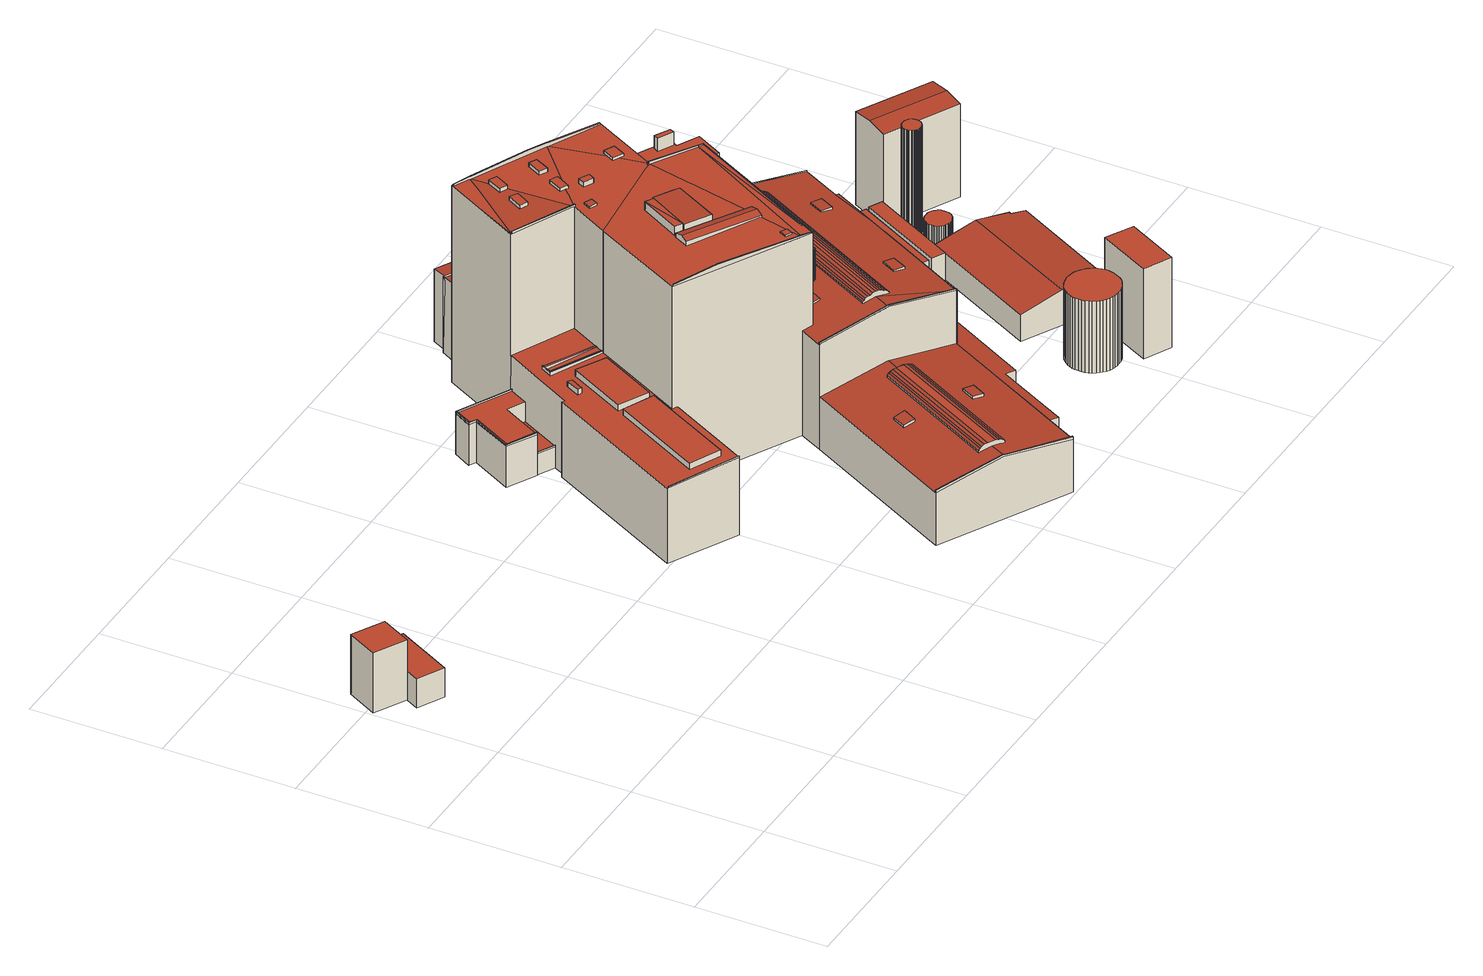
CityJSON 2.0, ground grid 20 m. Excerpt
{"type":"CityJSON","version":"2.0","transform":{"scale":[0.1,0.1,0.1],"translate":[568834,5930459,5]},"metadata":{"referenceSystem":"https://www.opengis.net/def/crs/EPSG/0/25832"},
"CityObjects":{
"building1":{"type":"Building","attributes":{"Grundfläche 2D":"28.857369","Grundhöhe NN":"5.660"},"geometry":[{"type":"Solid","lod":"3","boundaries":[[[[0,1,2,3]],[[4,5,3,2]],[[5,6,0,3]],[[6,7,1,0]],[[7,4,2,1]],[[7,6,5,4]]]],"semantics":{"surfaces":[{"type":"RoofSurface"},{"type":"WallSurface"},{"type":"GroundSurface"}],"values":[[0,1,1,1,1,2]]}}]},
"building2":{"type":"Building","attributes":{"Grundfläche 2D":"44.578830","Grundhöhe NN":"5.715"},"geometry":[{"type":"Solid","lod":"3","boundaries":[[[[8,9,10,11]],[[11,10,12,13]],[[8,11,13,14]],[[9,8,14,15]],[[10,9,15,12]],[[15,14,13,12]]]],"semantics":{"surfaces":[{"type":"RoofSurface"},{"type":"WallSurface"},{"type":"GroundSurface"}],"values":[[0,1,1,1,1,2]]}}]},
"building3":{"type":"Building","attributes":{"Grundfläche 2D":"1491.096801","Grundhöhe NN":"5.461"},"children":["building3-1","building3-2","building3-3","building3-4","building3-5","building3-6","building3-7","building3-8","building3-9","building3-10","building3-11","building3-12","building3-13","building3-14","building3-15","building3-16","building3-17","building3-18","building3-19"],"geometry":[{"type":"Solid","lod":"3","boundaries":[[[[16,17,18,19]],[[20,21,22,23]],[[24,25,26,27]],[[26,28,29,27]],[[30,31,32]],[[30,32,33]],[[34,35,36,33,32,37,38,39]],[[40,41,42,43,44,45,46,47,48,49,50]],[[51,52,53,54,55,56,57,58,59,60,61,62,63,64,65,66,67,68,69,70,71],[72,73,74,75],[76,77,78,79]],[[80,81,82,83,84,85,86,87,88,89,90,91,92,93,94],[95,96,97,98,99,100,101,102,103,104,81]],[[81,104,95]],[[82,105,106,92,91,90,107,108,109,84,83]],[[110,111,108,109,108,107,90,112,113,114,111]],[[108,111,110,111,114,115,109]],[[116,117,118,119,84,120,121]],[[119,118,117,116,122,123,124,125,126,127,128,86,85,84]],[[129,130,126,125,124,123,122,116,131,132,133]],[[134,131,135,136,137,138,139]],[[126,130,129,133,132,131,134,139,138,137,140]],[[141,142,143,144,145,146]],[[147,148,149,150]],[[151,152,153,154]],[[19,18,78,77]],[[77,76,16,19]],[[17,16,76,79]],[[18,17,79,78]],[[23,22,74,73]],[[73,72,20,23]],[[21,20,72,75]],[[21,75,74,22]],[[94,93,92,106,25,24]],[[25,106,105,28,26]],[[28,105,82,81,80,29]],[[29,80,94,24,27]],[[97,96,32,31]],[[96,95,37,32]],[[103,39,38,37,95,104]],[[103,102,34,39]],[[100,36,35,34,102,101]],[[100,99,33,36]],[[99,98,30,33]],[[98,97,31,30]],[[41,40,155,156]],[[42,41,156,157]],[[43,42,157,158]],[[44,43,158,159]],[[45,44,159,160]],[[144,48,47,46,45,160,161,146,145]],[[48,144,143,49]],[[49,143,142,141,162,163,61,60,59,58,57,164,155,40,50]],[[62,61,163,165]],[[63,62,165,166]],[[167,65,64,63,166,168]],[[169,67,66,65,167,170]],[[148,171,172,153,149]],[[173,150,149,153,152,174]],[[147,150,173,175]],[[154,153,172,176]],[[151,154,176,177]],[[152,151,177,174]],[[169,178,179,113,112,90,89,88,87,69,68,67]],[[114,113,179,180]],[[181,84,109,115,114,180,182]],[[120,84,181,183]],[[171,148,147,175,184,185,136,135,131,116,121,120,183,186]],[[136,185,164,57,137]],[[126,140,137,57,56,55]],[[71,70,86]],[[86,70,69,87]],[[53,52,51,187,71,86,128,127,126,55,54]],[[51,71,187]],[[141,146,161,162]],[[177,176,172,171,186,183,181,182,180,179,178,169,170,167,168,166,165,163,162,161,160,159,158,157,156,155,164,185,184,175,173,174]]]],"semantics":{"surfaces":[{"type":"RoofSurface"},{"type":"WallSurface"},{"type":"GroundSurface"}],"values":[[0,0,0,0,0,0,0,0,0,0,0,0,0,0,0,0,0,0,0,0,0,0,1,1,1,1,1,1,1,1,1,1,1,1,1,1,1,1,1,1,1,1,1,1,1,1,1,1,1,1,1,1,1,1,1,1,1,1,1,1,1,1,1,1,1,1,1,1,1,1,1,1,2]]}}]},
"building3-1":{"type":"BuildingInstallation","parents":["building3"],"geometry":[{"type":"MultiSurface","lod":"3","boundaries":[[[187,188,189,190]],[[191,189,188]],[[190,51,52,187]],[[52,192,193,191,188,187]]],"semantics":{"surfaces":[{"type":"RoofSurface"},{"type":"WallSurface"}],"values":[0,0,1,1]}}]},
"building3-2":{"type":"BuildingInstallation","parents":["building3"],"geometry":[{"type":"MultiSurface","lod":"3","boundaries":[[[194,195,196,197]],[[197,196,64,65]],[[194,197,65,66]],[[195,194,66,198]],[[196,195,198,64]]],"semantics":{"surfaces":[{"type":"RoofSurface"},{"type":"WallSurface"}],"values":[0,1,1,1,1]}}]},
"building3-3":{"type":"BuildingInstallation","parents":["building3"],"geometry":[{"type":"MultiSurface","lod":"3","boundaries":[[[199,200,201,202]],[[202,201,203,204]],[[199,202,204,205]],[[200,199,205,206]],[[201,200,206,203]]],"semantics":{"surfaces":[{"type":"RoofSurface"},{"type":"WallSurface"}],"values":[0,1,1,1,1]}}]},
"building3-4":{"type":"BuildingInstallation","parents":["building3"],"geometry":[{"type":"MultiSurface","lod":"3","boundaries":[[[207,208,209,191,210]],[[211,189,209]],[[189,191,209]],[[211,212,189]],[[213,214,209,208]],[[211,209,214,70]],[[212,211,70,190]],[[70,71,190]],[[71,51,190]],[[189,212,190]],[[191,193,215,216,217,207,210,191,189]],[[213,208,207,217,218]]],"semantics":{"surfaces":[{"type":"RoofSurface"},{"type":"WallSurface"}],"values":[0,0,0,0,1,1,1,1,1,1,1,1]}}]},
"building3-5":{"type":"BuildingInstallation","parents":["building3"],"geometry":[{"type":"MultiSurface","lod":"3","boundaries":[[[219,220,221,222]],[[222,221,223,224]],[[219,222,224,225]],[[220,219,225,226]],[[221,220,226,223]]],"semantics":{"surfaces":[{"type":"RoofSurface"},{"type":"WallSurface"}],"values":[0,1,1,1,1]}}]},
"building3-6":{"type":"BuildingInstallation","parents":["building3"],"geometry":[{"type":"MultiSurface","lod":"3","boundaries":[[[227,228,229,230,231]],[[228,232,123,233,229]],[[230,229,233,234]],[[234,235,231,230]],[[228,227,231,235,124,232]]],"semantics":{"surfaces":[{"type":"RoofSurface"},{"type":"WallSurface"}],"values":[0,1,1,1,1]}}]},
"building3-7":{"type":"BuildingInstallation","parents":["building3"],"geometry":[{"type":"MultiSurface","lod":"3","boundaries":[[[236,237,238,239]],[[239,238,240,241]],[[236,239,241,242]],[[237,236,242,243]],[[238,237,243,240]]],"semantics":{"surfaces":[{"type":"RoofSurface"},{"type":"WallSurface"}],"values":[0,1,1,1,1]}}]},
"building3-8":{"type":"BuildingInstallation","parents":["building3"],"geometry":[{"type":"MultiSurface","lod":"3","boundaries":[[[244,245,246,247]],[[247,246,248,249]],[[244,247,249,250]],[[245,244,250,251]],[[246,245,251,248]]],"semantics":{"surfaces":[{"type":"RoofSurface"},{"type":"WallSurface"}],"values":[0,1,1,1,1]}}]},
"building3-9":{"type":"BuildingInstallation","parents":["building3"],"geometry":[{"type":"MultiSurface","lod":"3","boundaries":[[[252,253,254,255]],[[252,255,256]],[[257,258,253]],[[258,254,253]],[[259,254,258]],[[140,126,260,257,253,252]],[[260,261,262,259,258,257]],[[262,125,130,139,256,255,254,259]],[[139,140,252,256]]],"semantics":{"surfaces":[{"type":"RoofSurface"},{"type":"WallSurface"}],"values":[0,0,0,0,0,1,1,1,1]}}]},
"building3-10":{"type":"BuildingInstallation","parents":["building3"],"geometry":[{"type":"MultiSurface","lod":"3","boundaries":[[[263,264,265,266]],[[267,268,266,265]],[[263,266,268,269]],[[269,270,264,263]],[[265,264,270,267]]],"semantics":{"surfaces":[{"type":"RoofSurface"},{"type":"WallSurface"}],"values":[0,1,1,1,1]}}]},
"building3-11":{"type":"BuildingInstallation","parents":["building3"],"geometry":[{"type":"MultiSurface","lod":"3","boundaries":[[[271,272,273,274,275,276,277,278]],[[276,279,280,281,282,283,277]],[[135,138,272,271]],[[274,273,272,138,134,284,132,122,117,285,281,280,279,276,275]],[[285,121,282,281]],[[277,283,282,121,116,131,135,271,278]]],"semantics":{"surfaces":[{"type":"RoofSurface"},{"type":"WallSurface"}],"values":[0,0,1,1,1,1]}}]},
"building3-12":{"type":"BuildingInstallation","parents":["building3"],"geometry":[{"type":"MultiSurface","lod":"3","boundaries":[[[286,287,288,289]],[[287,290,291,292,293,294,295,288]],[[290,287,286,115,109,84,296,291]],[[292,291,296,297]],[[297,85,293]],[[297,293,292]],[[108,288,295,294,293,85,298,83]],[[288,108,110,289]],[[110,115,286,289]]],"semantics":{"surfaces":[{"type":"RoofSurface"},{"type":"WallSurface"}],"values":[0,0,1,1,1,1,1,1,1]}}]},
"building3-13":{"type":"BuildingInstallation","parents":["building3"],"geometry":[{"type":"MultiSurface","lod":"3","boundaries":[[[299,300,301,302]],[[301,300,303,304,305,306]],[[303,307,308,304]],[[300,299,88,89,90,112,307,303]],[[112,111,308,307]],[[308,111,107,304]],[[107,91,309,302,301,306,305,304]],[[309,88,299,302]]],"semantics":{"surfaces":[{"type":"RoofSurface"},{"type":"WallSurface"}],"values":[0,0,0,1,1,1,1,1]}}]},
"building3-14":{"type":"BuildingInstallation","parents":["building3"],"geometry":[{"type":"MultiSurface","lod":"3","boundaries":[[[310,311,312,313]],[[313,312,314,315]],[[310,313,315,316]],[[311,310,316,317]],[[312,311,317,314]]],"semantics":{"surfaces":[{"type":"RoofSurface"},{"type":"WallSurface"}],"values":[0,1,1,1,1]}}]},
"building3-15":{"type":"BuildingInstallation","parents":["building3"],"geometry":[{"type":"MultiSurface","lod":"3","boundaries":[[[318,319,320,321]],[[322,319,318,323,119]],[[322,324,320,319]],[[324,325,321,320]],[[118,323,318,321,325]]],"semantics":{"surfaces":[{"type":"RoofSurface"},{"type":"WallSurface"}],"values":[0,1,1,1,1]}}]},
"building3-16":{"type":"BuildingInstallation","parents":["building3"],"geometry":[{"type":"MultiSurface","lod":"3","boundaries":[[[326,327,328,329,330,331]],[[332,329,328,327,333,129]],[[334,331,330,329,332,133]],[[326,331,334,335]],[[327,326,335,333]]],"semantics":{"surfaces":[{"type":"RoofSurface"},{"type":"WallSurface"}],"values":[0,1,1,1,1]}}]},
"building3-17":{"type":"BuildingInstallation","parents":["building3"],"geometry":[{"type":"MultiSurface","lod":"3","boundaries":[[[336,337,338,339]],[[336,339,141,142]],[[339,338,146,141]],[[337,336,142,145]],[[338,337,145,146]]],"semantics":{"surfaces":[{"type":"RoofSurface"},{"type":"WallSurface"}],"values":[0,1,1,1,1]}}]},
"building3-18":{"type":"BuildingInstallation","parents":["building3"],"geometry":[{"type":"MultiSurface","lod":"3","boundaries":[[[340,341,342,343,344,345,346,347,348,349,350,351,352]],[[47,353,346,345]],[[347,346,353,354]],[[348,347,354,355]],[[349,348,355,356]],[[350,349,356,50]],[[350,50,40,351]],[[40,41,352,351]],[[41,42,340,352]],[[42,43,341,340]],[[43,44,342,341]],[[44,45,343,342]],[[45,46,47,345,344,343]]],"semantics":{"surfaces":[{"type":"RoofSurface"},{"type":"WallSurface"}],"values":[0,1,1,1,1,1,1,1,1,1,1,1,1]}}]},
"building3-19":{"type":"BuildingInstallation","parents":["building3"],"geometry":[{"type":"MultiSurface","lod":"3","boundaries":[[[357,358,359,217,216,360,361]],[[361,360,216,215,53]],[[53,54,357,361]],[[362,218,217,359,358,357,54,363]]],"semantics":{"surfaces":[{"type":"RoofSurface"},{"type":"WallSurface"}],"values":[0,1,1,1]}}]},
"building4":{"type":"Building","attributes":{"Grundfläche 2D":"1686.637283","Grundhöhe NN":"5.486"},"children":["building4-1","building4-2","building4-3","building4-4","building4-5","building4-6","building4-7","building4-8","building4-9","building4-10","building4-11","building4-12","building4-13","building4-14"],"geometry":[{"type":"Solid","lod":"3","boundaries":[[[[364,365,366,367]],[[365,368,369,366]],[[368,370,371,369]],[[370,372,373,371]],[[373,372,374,375,376,377]],[[375,378,379,376]],[[378,380,381,379]],[[380,382,383,381]],[[382,384,385,383]],[[386,387,388,389]],[[387,390,391,388]],[[390,392,393,391]],[[392,394,395,393]],[[394,396,397,395]],[[396,398,399,397]],[[398,400,401,399]],[[400,402,403,401]],[[402,404,405,403]],[[404,406,407,405]],[[406,408,409,407]],[[408,410,411,409]],[[412,413,414,415,416,417,418,419,420,421,422,423,424,425]],[[426,427,422,421,428,429,430,431,432,433,414,413,412,434,435]],[[436,437,438,439,440,441]],[[442,436,441]],[[443,444,445]],[[446,447,448,449,450,451,452,453,454,455,437,436,456,457,445,444,458,459,460,461,462]],[[461,460,461,462]],[[463,464,465,466,467,468,469,470,471,472,473,439,438,437,474,475,476,477,478,479,462,461,460]],[[480,481,482,483,484,485,486,487,488,489,490,491]],[[492,493,494,495,496,497]],[[498,499,500,501,502,503,504,505]],[[506,507,508,509,510,511,512,513,514]],[[364,417,416,415,414,433,432,431,384,382,380,378,375,374,372,370,368,365]],[[385,384,431,430]],[[430,429,428,421,420,419,418,367,366,369,371,373,377,376,379,381,383,385]],[[367,418,417,364]],[[476,475,474,437,455,454,453,452,410,408,406,404,402,400,398,396,394,392,390,387,386]],[[452,451,450,449,411,410]],[[449,448,447,446,462,479,478,389,388,391,393,395,397,399,401,403,405,407,409,411]],[[478,477,476,386,389]],[[515,425,424,423,516,517]],[[434,412,425,515,518]],[[519,502,501,426,435,434,518,520]],[[503,502,519,521]],[[504,503,521,522]],[[505,504,522,523]],[[498,505,523,524]],[[499,498,524,525]],[[472,471,526,516,423,473]],[[426,441,440,439,473,423,422,427]],[[441,426,501,500,442]],[[527,486,485,484,443,445,457,456,436,442,500,499,525]],[[443,484,483,444]],[[459,458,444,483,482,481]],[[514,513,528,529,464,463,460,459,481,530,531,506]],[[532,466,465,464,529,533]],[[180,468,467,466,532,182]],[[469,468,180,179]],[[471,470,469,179,526]],[[507,506,531,534]],[[508,507,534,535]],[[509,508,535,536]],[[513,512,537,528]],[[487,486,527,538]],[[539,489,488,487,538,540]],[[490,489,539,541]],[[491,490,541,542]],[[480,491,542,543]],[[481,480,543,530]],[[511,493,492,544,537,512]],[[493,511,510,494]],[[545,495,494,510,509,536]],[[497,496,546,547]],[[496,495,545,546]],[[492,497,547,544]],[[544,547,546,545,536,535,534,531,530,543,542,541,539,540,538,527,525,524,523,522,521,519,520,518,515,517,516,526,179,180,182,532,533,529,528,537]]]],"semantics":{"surfaces":[{"type":"RoofSurface"},{"type":"WallSurface"},{"type":"GroundSurface"}],"values":[[0,0,0,0,0,0,0,0,0,0,0,0,0,0,0,0,0,0,0,0,0,0,0,0,0,0,0,0,0,0,0,0,0,1,1,1,1,1,1,1,1,1,1,1,1,1,1,1,1,1,1,1,1,1,1,1,1,1,1,1,1,1,1,1,1,1,1,1,1,1,1,1,1,1,1,1,2]]}}]},
"building4-1":{"type":"BuildingInstallation","parents":["building4"],"geometry":[{"type":"MultiSurface","lod":"3","boundaries":[[[548,549,550,551]],[[552,553,548,551,554,555]],[[551,550,425,412,434,555,554]],[[434,435,552,555]],[[435,413,556,548,553,552]],[[556,424,549,548]],[[550,549,424,425]]],"semantics":{"surfaces":[{"type":"RoofSurface"},{"type":"WallSurface"}],"values":[0,0,1,1,1,1,1]}}]},
"building4-2":{"type":"BuildingInstallation","parents":["building4"],"geometry":[{"type":"MultiSurface","lod":"3","boundaries":[[[557,558,559,560]],[[560,559,561,562]],[[557,560,562,563]],[[558,557,563,564]],[[559,558,564,561]]],"semantics":{"surfaces":[{"type":"RoofSurface"},{"type":"WallSurface"}],"values":[0,1,1,1,1]}}]},
"building4-3":{"type":"BuildingInstallation","parents":["building4"],"geometry":[{"type":"MultiSurface","lod":"3","boundaries":[[[565,566,567,568,569,570]],[[571,572,565,570,573,574]],[[472,473,568,567]],[[473,439,440,441,573,570,569,568]],[[441,442,574,573]],[[571,574,442,436]],[[565,572,571,436,575]],[[575,438,472,567,566,565]]],"semantics":{"surfaces":[{"type":"RoofSurface"},{"type":"WallSurface"}],"values":[0,0,1,1,1,1,1,1]}}]},
"building4-4":{"type":"BuildingInstallation","parents":["building4"],"geometry":[{"type":"MultiSurface","lod":"3","boundaries":[[[576,577,578,579,580]],[[581,578,577,582,583,584,585,586]],[[576,459,460,463,464,583,582,577]],[[584,583,464,465]],[[465,587,588,589,461,458,580,579,578,581,586,585,584]],[[458,459,576,580]]],"semantics":{"surfaces":[{"type":"RoofSurface"},{"type":"WallSurface"}],"values":[0,0,1,1,1,1]}}]},
"building4-5":{"type":"BuildingInstallation","parents":["building4"],"geometry":[{"type":"MultiSurface","lod":"3","boundaries":[[[590,591,592,593]],[[593,592,594,595]],[[590,593,595,596]],[[591,590,596,597]],[[592,591,597,594]]],"semantics":{"surfaces":[{"type":"RoofSurface"},{"type":"WallSurface"}],"values":[0,1,1,1,1]}}]},
"building4-6":{"type":"BuildingInstallation","parents":["building4"],"geometry":[{"type":"MultiSurface","lod":"3","boundaries":[[[598,599,600,601,602,603,604,605,606,607,608,609,610,611,612,613,614,615,616,617,618,619,620,621,622]],[[600,599,623,624]],[[601,600,624,625]],[[598,622,626,627]],[[599,598,627,623]],[[602,601,625,628]],[[603,602,628,629]],[[604,603,629,630]],[[605,604,630,631]],[[606,605,631,632]],[[607,606,632,633]],[[608,607,633,634]],[[609,608,634,635]],[[610,609,635,636]],[[611,610,636,637]],[[611,637,638]],[[612,611,638,639]],[[613,612,639,640]],[[614,613,640,641]],[[615,614,641,642]],[[616,615,642,643]],[[617,616,643,644]],[[618,617,644,645]],[[619,618,645,646]],[[620,619,646,647]],[[621,620,647,648]],[[621,648,649]],[[622,621,649,626]]],"semantics":{"surfaces":[{"type":"RoofSurface"},{"type":"WallSurface"}],"values":[0,1,1,1,1,1,1,1,1,1,1,1,1,1,1,1,1,1,1,1,1,1,1,1,1,1,1,1]}}]},
"building4-7":{"type":"BuildingInstallation","parents":["building4"],"geometry":[{"type":"MultiSurface","lod":"3","boundaries":[[[650,651,652,653]],[[651,650,654,655]],[[655,656,652,651]],[[656,657,653,652]],[[654,650,653,657,658]]],"semantics":{"surfaces":[{"type":"RoofSurface"},{"type":"WallSurface"}],"values":[0,1,1,1,1]}}]},
"building4-8":{"type":"BuildingInstallation","parents":["building4"],"geometry":[{"type":"MultiSurface","lod":"3","boundaries":[[[659,660,661,662]],[[663,664,662,661]],[[664,665,659,662]],[[660,659,665,666]],[[660,666,663,661]]],"semantics":{"surfaces":[{"type":"RoofSurface"},{"type":"WallSurface"}],"values":[0,1,1,1,1]}}]},
"building4-9":{"type":"BuildingInstallation","parents":["building4"],"geometry":[{"type":"MultiSurface","lod":"3","boundaries":[[[667,668,669,670]],[[670,669,671]],[[667,670,671,672]],[[672,668,667]]],"semantics":{"surfaces":[{"type":"RoofSurface"},{"type":"WallSurface"}],"values":[0,1,1,1]}}]},
"building4-10":{"type":"BuildingInstallation","parents":["building4"],"geometry":[{"type":"MultiSurface","lod":"3","boundaries":[[[673,674,675,676]],[[676,675,677,678]],[[673,676,678,679]],[[674,673,679,680]],[[675,674,680,677]]],"semantics":{"surfaces":[{"type":"RoofSurface"},{"type":"WallSurface"}],"values":[0,1,1,1,1]}}]},
"building4-11":{"type":"BuildingInstallation","parents":["building4"],"geometry":[{"type":"MultiSurface","lod":"3","boundaries":[[[681,682,683,684]],[[683,682,485,486]],[[684,683,486,487]],[[681,684,487,488]],[[682,681,488,485]]],"semantics":{"surfaces":[{"type":"RoofSurface"},{"type":"WallSurface"}],"values":[0,1,1,1,1]}}]},
"building4-12":{"type":"BuildingInstallation","parents":["building4"],"geometry":[{"type":"MultiSurface","lod":"3","boundaries":[[[685,686,687,688]],[[689,690,688,687]],[[685,688,690,691]],[[691,692,686,685]],[[687,686,692,689]]],"semantics":{"surfaces":[{"type":"RoofSurface"},{"type":"WallSurface"}],"values":[0,1,1,1,1]}}]},
"building4-13":{"type":"BuildingInstallation","parents":["building4"],"geometry":[{"type":"MultiSurface","lod":"3","boundaries":[[[693,694,695,696]],[[696,695,697,698]],[[698,699,693,696]],[[694,693,699,700]],[[700,697,695,694]]],"semantics":{"surfaces":[{"type":"RoofSurface"},{"type":"WallSurface"}],"values":[0,1,1,1,1]}}]},
"building4-14":{"type":"BuildingInstallation","parents":["building4"],"geometry":[{"type":"MultiSurface","lod":"3","boundaries":[[[701,702,703,704]],[[705,706,704,703]],[[701,704,706,707]],[[707,708,702,701]],[[703,702,708,705]]],"semantics":{"surfaces":[{"type":"RoofSurface"},{"type":"WallSurface"}],"values":[0,1,1,1,1]}}]},
"building5":{"type":"Building","attributes":{"Grundfläche 2D":"47.677286","Grundhöhe NN":"5.511"},"geometry":[{"type":"Solid","lod":"3","boundaries":[[[[709,710,711,712,713,714,715,716,717,718,719,720,721,722,723,724,725,726,727,728,729,730,731,732,733,734,735,736,737,738,739,740,741,742,743,744,745,746,747,748,749,750,751,752,753,754,755,756,757,758]],[[759,760,715,714]],[[760,761,716,715]],[[762,763,711,710]],[[763,764,712,711]],[[764,765,713,712]],[[765,759,714,713]],[[761,766,717,716]],[[766,767,718,717]],[[767,768,719,718]],[[768,769,720,719]],[[769,770,721,720]],[[770,771,722,721]],[[771,772,723,722]],[[772,773,724,723]],[[773,774,725,724]],[[774,775,726,725]],[[775,776,727,726]],[[776,777,728,727]],[[777,778,729,728]],[[778,779,730,729]],[[779,780,731,730]],[[780,781,732,731]],[[781,782,733,732]],[[782,783,734,733]],[[783,784,735,734]],[[784,785,736,735]],[[785,786,737,736]],[[786,787,738,737]],[[787,788,739,738]],[[788,789,740,739]],[[789,790,741,740]],[[790,791,742,741]],[[791,792,743,742]],[[792,793,744,743]],[[793,794,745,744]],[[794,795,746,745]],[[795,796,747,746]],[[796,797,748,747]],[[797,798,749,748]],[[798,799,750,749]],[[799,800,751,750]],[[800,801,752,751]],[[801,802,753,752]],[[802,803,754,753]],[[803,804,755,754]],[[804,805,756,755]],[[805,806,757,756]],[[806,807,758,757]],[[807,808,709,758]],[[808,762,710,709]],[[803,802,801,800,799,798,797,796,795,794,793,792,791,790,789,788,787,786,785,784,783,782,781,780,779,778,777,776,775,774,773,772,770,769,768,767,766,761,760,759,765,764,763,762,808,807,806,805,804]],[[772,771,770]]]],"semantics":{"surfaces":[{"type":"RoofSurface"},{"type":"WallSurface"},{"type":"GroundSurface"}],"values":[[0,1,1,1,1,1,1,1,1,1,1,1,1,1,1,1,1,1,1,1,1,1,1,1,1,1,1,1,1,1,1,1,1,1,1,1,1,1,1,1,1,1,1,1,1,1,1,1,1,1,1,2,2]]}}]},
"building6":{"type":"Building","attributes":{"Grundfläche 2D":"41.585510","Grundhöhe NN":"5.435"},"geometry":[{"type":"Solid","lod":"3","boundaries":[[[[809,810,811,812]],[[813,814,812,811]],[[814,815,809,812]],[[815,816,810,809]],[[816,813,811,810]],[[816,815,814,813]]]],"semantics":{"surfaces":[{"type":"RoofSurface"},{"type":"WallSurface"},{"type":"GroundSurface"}],"values":[[0,1,1,1,1,2]]}}]},
"building7":{"type":"Building","attributes":{"Grundfläche 2D":"33.156926","Grundhöhe NN":"5.473"},"geometry":[{"type":"Solid","lod":"3","boundaries":[[[[817,818,819,820]],[[821,822,820,819]],[[822,823,817,820]],[[823,824,818,817]],[[824,821,819,818]],[[824,823,822,821]]]],"semantics":{"surfaces":[{"type":"RoofSurface"},{"type":"WallSurface"},{"type":"GroundSurface"}],"values":[[0,1,1,1,1,2]]}}]},
"building8":{"type":"Building","attributes":{"Grundfläche 2D":"33.162380","Grundhöhe NN":"5.478"},"geometry":[{"type":"Solid","lod":"3","boundaries":[[[[825,826,827,828]],[[829,830,828,827]],[[830,831,825,828]],[[831,832,826,825]],[[832,829,827,826]],[[832,831,830,829]]]],"semantics":{"surfaces":[{"type":"RoofSurface"},{"type":"WallSurface"},{"type":"GroundSurface"}],"values":[[0,1,1,1,1,2]]}}]},
"building9":{"type":"Building","attributes":{"Grundfläche 2D":"289.236668","Grundhöhe NN":"5.465"},"geometry":[{"type":"Solid","lod":"3","boundaries":[[[[833,834,835,836,837,838]],[[839,834,833,840]],[[837,836,841,842]],[[838,837,842,843]],[[840,833,838,843,844]],[[839,840,844,845]],[[835,834,839,845,846]],[[836,835,846,841]],[[846,845,844,843,842,841]]]],"semantics":{"surfaces":[{"type":"RoofSurface"},{"type":"WallSurface"},{"type":"GroundSurface"}],"values":[[0,0,1,1,1,1,1,1,2]]}}]},
"building10":{"type":"Building","attributes":{"Grundfläche 2D":"28.161384","Grundhöhe NN":"5.465"},"geometry":[{"type":"Solid","lod":"3","boundaries":[[[[847,848,849,850]],[[851,852,850,849]],[[852,853,847,850]],[[853,854,848,847]],[[854,851,849,848]],[[854,853,852,851]]]],"semantics":{"surfaces":[{"type":"RoofSurface"},{"type":"WallSurface"},{"type":"GroundSurface"}],"values":[[0,1,1,1,1,2]]}}]},
"building11":{"type":"Building","attributes":{"Grundfläche 2D":"11.278493","Grundhöhe NN":"5.529"},"geometry":[{"type":"Solid","lod":"3","boundaries":[[[[855,856,857,858,859,860,861,862,863,864,865,866,867,868,869,870,871,872,873,874,875,876,877,878,879,880,881,882,883,884,885,886,887,888,889,890,891,892,893,894,895,896,897,898,899,900,901,902,903,904]],[[905,906,864,863]],[[906,907,865,864]],[[907,908,866,865]],[[908,909,867,866]],[[909,910,868,867]],[[910,911,869,868]],[[911,912,870,869]],[[912,913,871,870]],[[913,914,872,871]],[[914,915,873,872]],[[915,916,874,873]],[[916,917,875,874]],[[917,918,876,875]],[[918,919,877,876]],[[919,920,878,877]],[[920,921,879,878]],[[921,922,880,879]],[[922,923,881,880]],[[923,924,882,881]],[[924,925,883,882]],[[925,926,884,883]],[[926,927,885,884]],[[927,928,886,885]],[[928,929,887,886]],[[929,930,888,887]],[[930,931,889,888]],[[931,932,890,889]],[[932,933,891,890]],[[933,934,892,891]],[[934,935,893,892]],[[935,936,894,893]],[[936,937,895,894]],[[937,938,896,895]],[[938,939,897,896]],[[939,940,898,897]],[[940,941,899,898]],[[941,942,900,899]],[[942,943,901,900]],[[943,944,902,901]],[[944,945,903,902]],[[945,946,904,903]],[[946,947,855,904]],[[947,948,856,855]],[[948,949,857,856]],[[950,905,863,862]],[[949,951,858,857]],[[951,952,859,858]],[[952,953,860,859]],[[953,954,861,860]],[[954,950,862,861]],[[944,943,942,941,940,939,938,937,936,935,934,933,932,931,930,929,928,927,926,925,924,923,922,921,920,919,918,917,916,915,914,913,912,911,910,909,908,907,906,905,950,954,953,952,951,949,948,947,946,945]]]],"semantics":{"surfaces":[{"type":"RoofSurface"},{"type":"WallSurface"},{"type":"GroundSurface"}],"values":[[0,1,1,1,1,1,1,1,1,1,1,1,1,1,1,1,1,1,1,1,1,1,1,1,1,1,1,1,1,1,1,1,1,1,1,1,1,1,1,1,1,1,1,1,1,1,1,1,1,1,1,2]]}}]},
"building12":{"type":"Building","attributes":{"Grundfläche 2D":"5.964591","Grundhöhe NN":"5.531"},"geometry":[{"type":"Solid","lod":"3","boundaries":[[[[955,956,957,958,959,960,961,962,963,964,965,966,967,968,969,970,971,972,973,974,975,976,977,978,979,980,981,982,983,984,985,986,987,988,989,990,991,992,993,994,995,996,997,998,999,1000,1001,1002,1003,1004]],[[1005,1006,963,962]],[[1006,1007,964,963]],[[1007,1008,965,964]],[[1008,1009,966,965]],[[1010,1005,962,961]],[[1011,1012,960,959]],[[1012,1010,961,960]],[[1009,1013,967,966]],[[1013,1014,968,967]],[[1014,1015,969,968]],[[1015,1016,970,969]],[[1016,1017,971,970]],[[1017,1018,972,971]],[[1018,1019,973,972]],[[1019,1020,974,973]],[[1020,1021,975,974]],[[1021,1022,976,975]],[[1022,1023,977,976]],[[1023,1024,978,977]],[[1024,1025,979,978]],[[1025,1026,980,979]],[[1026,1027,981,980]],[[1027,1028,982,981]],[[1028,1029,983,982]],[[1029,1030,984,983]],[[1030,1031,985,984]],[[1031,1032,986,985]],[[1032,1033,987,986]],[[1033,1034,988,987]],[[1034,1035,989,988]],[[1035,1036,990,989]],[[1036,1037,991,990]],[[1037,1038,992,991]],[[1038,1039,993,992]],[[1039,1040,994,993]],[[1040,1041,995,994]],[[1041,1042,996,995]],[[1042,1043,997,996]],[[1043,1044,998,997]],[[1044,1045,999,998]],[[1045,1046,1000,999]],[[1046,1047,1001,1000]],[[1047,1048,1002,1001]],[[1048,1049,1003,1002]],[[1049,1050,1004,1003]],[[1050,1051,955,1004]],[[1051,1052,956,955]],[[1052,1053,957,956]],[[1053,1054,958,957]],[[1054,1011,959,958]],[[1048,1047,1046,1045,1044,1043,1042,1041,1040,1039,1038,1037,1036,1035,1034,1033,1032,1031,1030,1029,1028,1027,1026,1025,1024,1023,1022,1021,1020,1019,1018,1017,1016,1015,1014,1013,1009,1008,1007,1006,1005,1010,1012,1011,1054,1053,1052,1051,1050,1049]]]],"semantics":{"surfaces":[{"type":"RoofSurface"},{"type":"WallSurface"},{"type":"GroundSurface"}],"values":[[0,1,1,1,1,1,1,1,1,1,1,1,1,1,1,1,1,1,1,1,1,1,1,1,1,1,1,1,1,1,1,1,1,1,1,1,1,1,1,1,1,1,1,1,1,1,1,1,1,1,1,2]]}}]},
"building13":{"type":"Building","attributes":{"Grundfläche 2D":"80.291862","Grundhöhe NN":"5.559"},"geometry":[{"type":"Solid","lod":"3","boundaries":[[[[1055,1056,1057,1058]],[[1059,1055,1058,1060]],[[1060,1058,1057,1061,1062]],[[1059,1060,1062,1063]],[[1056,1055,1059,1063,1064]],[[1057,1056,1064,1061]],[[1062,1061,1064,1063]]]],"semantics":{"surfaces":[{"type":"RoofSurface"},{"type":"WallSurface"},{"type":"GroundSurface"}],"values":[[0,0,1,1,1,1,2]]}}]}
},
"vertices":[
[75,609,104],[27,635,104],[2,588,104],[50,562,104],[2,588,7],[50,562,7],[75,609,7],[27,635,7],
[125,608,54],[85,629,54],[39,542,54],[79,521,54],[39,542,7],[79,521,7],[125,608,7],[85,629,7],
[716,611,138],[672,635,138],[625,546,138],[670,523,138],[592,375,140],[664,513,140],[620,536,138],[548,398,138],[754,511,335],[862,454,329],[868,464,333],[759,521,338],[874,476,329],[765,533,335],[801,598,343],[768,536,343],[779,530,343],[813,591,343],[853,573,341],[842,579,342],[814,593,343],[778,527,343],[790,521,342],[818,506,341],[674,732,71],[593,774,71],[577,746,71],[588,740,71],[555,678,71],[599,654,71],[600,655,71],[600,656,71],[633,718,71],[660,704,71],[674,731,71],[734,626,131],[735,628,131],[741,639,131],[742,642,131],[766,686,131],[677,733,127],[675,734,127],[674,732,127],[674,731,127],[660,704,127],[616,621,126],[611,624,126],[496,405,126],[499,404,126],[600,351,131],[600,352,131],[667,479,131],[661,482,131],[659,483,131],[733,625,131],[734,625,131],[592,375,130],[548,398,128],[620,536,128],[664,513,130],[716,611,130],[670,523,130],[625,546,128],[672,635,128],[765,533,328],[789,520,328],[866,480,327],[900,642,329],[901,644,329],[898,643,329],[733,625,328],[659,483,328],[661,482,328],[724,448,328],[846,385,326],[846,386,326],[861,455,327],[772,501,328],[754,511,328],[778,527,328],[779,530,328],[768,536,328],[801,598,329],[813,591,329],[814,593,329],[842,579,329],[853,573,329],[818,506,328],[790,521,328],[874,476,327],[862,454,327],[847,386,326],[969,606,326],[969,608,326],[977,602,326],[860,379,326],[859,378,326],[861,377,326],[979,603,326],[978,603,326],[877,785,327],[877,782,327],[891,702,328],[894,685,329],[954,745,329],[952,746,329],[875,784,327],[804,720,328],[797,715,328],[767,687,328],[766,686,328],[735,628,328],[734,626,328],[766,787,325],[766,688,328],[766,843,323],[766,841,323],[766,814,324],[765,842,323],[741,856,323],[740,857,323],[675,734,323],[741,854,323],[677,734,323],[677,733,323],[626,641,39],[627,642,39],[660,704,39],[633,718,39],[600,656,39],[600,655,39],[766,843,132],[877,785,132],[906,841,128],[796,899,128],[814,922,122],[801,897,125],[906,841,125],[920,866,122],[674,732,5],[593,774,5],[577,746,5],[588,740,5],[555,678,5],[599,654,5],[600,655,5],[626,641,5],[616,621,5],[675,734,5],[611,624,5],[496,405,5],[600,351,5],[499,404,5],[667,479,5],[600,352,5],[877,785,5],[906,841,5],[796,899,5],[801,897,5],[766,843,5],[920,866,5],[814,922,5],[859,378,5],[861,377,5],[979,603,5],[901,644,5],[978,603,5],[954,745,5],[741,856,5],[740,857,5],[952,746,5],[735,628,133],
[728,632,133],[659,665,133],[734,626,133],[660,667,133],[728,632,131],[660,667,127],
[600,352,133],[499,405,128],[499,404,128],[600,351,133],[499,405,126],
[645,633,136],[634,612,136],[640,609,136],[651,629,136],[640,609,128],[651,629,128],[645,633,127],[634,612,127],
[667,681,133],[666,682,133],[657,665,133],[665,678,133],[733,625,134],[734,626,134],[666,682,127],[657,665,127],[665,678,127],[665,678,132],[667,681,132],[667,681,127],
[817,706,336],[812,696,336],[827,689,336],[832,698,336],[827,689,328],[832,698,328],[817,706,328],[812,696,328],
[797,715,333],[800,713,333],[812,735,333],[800,741,333],[789,719,333],[800,713,328],[812,735,328],[800,741,327],[789,719,328],
[743,772,331],[731,750,331],[743,744,331],[755,765,331],[743,744,325],[755,765,325],[743,772,325],[731,750,325],
[850,410,329],[840,415,329],[835,405,329],[845,400,329],[835,405,326],[845,400,326],[850,410,326],[840,415,327],
[677,733,327],[766,686,331],[767,687,331],[766,688,331],[677,734,327],[767,685,331],[768,686,331],[768,687,331],[767,685,328],[768,686,328],[768,687,328],
[823,784,333],[811,762,333],[823,756,333],[834,778,333],[823,756,327],[834,778,327],[823,784,326],[811,762,327],
[741,856,325],[741,854,325],[765,842,327],[765,841,327],[766,841,327],[849,797,333],[850,799,333],[766,843,327],[875,784,333],[877,782,333],[951,744,331],[952,746,331],[877,785,333],[765,841,323],[951,744,329],
[978,603,327],[969,608,328],[969,606,328],[977,602,327],[901,644,333],[898,645,333],[897,644,333],[898,643,333],[899,642,333],[900,642,333],[898,645,329],[897,644,329],[899,642,329],
[661,482,331],[724,448,336],[725,450,336],[662,483,331],[846,385,329],[847,386,329],[846,386,329],[726,450,336],[859,378,328],[860,379,328],[662,483,328],
[776,676,332],[770,665,332],[781,660,333],[786,670,333],[781,660,329],[786,670,329],[776,676,329],[770,665,329],
[884,690,333],[900,682,333],[910,701,333],[894,709,333],[900,682,329],[884,690,329],[910,701,329],[894,709,328],
[754,792,331],[765,786,331],[766,787,331],[777,808,331],[766,814,331],[765,814,331],[777,808,325],[765,786,325],[765,814,324],[754,792,324],
[627,642,41],[600,656,41],[600,655,41],[626,641,41],
[577,746,74],[588,740,74],[555,678,74],[599,654,74],[600,655,74],[600,656,74],[557,678,74],[590,740,74],[580,746,74],[594,773,74],[674,731,74],[674,732,74],[593,774,74],[557,678,71],[590,740,71],[580,746,71],[594,773,71],
[742,642,132],[699,664,132],[695,666,132],[703,658,132],[741,639,132],[695,666,129],[699,664,129],
[793,92,106],[795,91,109],[895,281,109],[893,282,106],[798,90,110],[898,280,110],[802,88,112],[901,278,112],[806,85,113],[906,275,113],[812,82,113],[817,79,113],[917,270,113],[912,272,113],[822,77,112],[922,267,112],[826,75,110],[926,265,110],[829,73,109],[929,263,109],[831,73,106],[930,263,106],[920,333,192],[922,332,194],[1053,582,194],[1051,583,192],[924,331,196],[1055,581,196],[927,329,198],[1058,579,198],[930,327,199],[1062,577,199],[934,325,201],[1066,575,201],[939,323,201],[1070,573,201],[942,321,201],[1074,571,201],[947,319,199],[1078,569,199],[950,317,198],[1082,567,198],[954,315,196],[1085,565,196],[956,314,194],[1087,564,194],[958,313,192],[1089,563,192],[798,56,106],[799,57,106],[812,82,106],[806,85,105],[798,90,104],[793,92,103],[893,282,103],[898,280,104],[901,278,104],[912,272,106],[925,297,106],[827,349,90],[701,109,90],[700,107,90],[1023,246,90],[926,296,106],[922,267,104],[929,263,103],[930,263,103],[831,73,103],[829,73,103],[826,75,104],[896,4,90],[897,6,90],[1024,247,175],[939,323,193],[926,298,193],[925,297,193],[926,296,193],[1023,246,176],[1023,245,175],[1152,490,175],[1147,492,176],[1119,427,175],[1074,571,192],[1085,565,190],[1087,564,190],[1089,563,190],[1086,557,190],[1079,545,190],[958,313,190],[956,314,190],[954,315,190],[950,317,191],[1102,395,175],[1102,396,175],[1178,552,176],[1178,553,176],[1085,602,193],[1085,601,193],[1070,573,193],[1053,619,187],[992,651,176],[992,650,176],[969,608,176],[978,603,178],[979,603,178],[861,377,178],[859,378,178],[846,385,175],[827,350,175],[827,349,175],[924,331,190],[922,332,190],[920,333,190],[1050,580,190],[1051,583,190],[1055,581,190],[1179,555,116],[1178,553,116],[1178,552,116],[1147,492,115],[1152,490,115],[1102,396,114],[1102,395,114],[1138,376,109],[1138,377,109],[1219,532,111],[1218,533,111],[1218,534,111],[979,676,247],[1071,628,247],[1093,669,247],[1060,686,247],[1067,699,247],[1008,730,247],[1093,290,76],[1057,309,79],[1023,245,79],[1023,246,79],[928,65,79],[949,53,77],[1007,164,77],[1022,156,76],[1129,579,68],[1211,735,68],[1136,774,68],[1084,674,68],[1093,669,68],[1071,628,68],[1061,633,68],[1053,619,68],[1085,602,68],[700,107,5],[827,349,5],[701,109,5],[896,4,5],[928,65,5],[897,6,5],[949,53,5],[1007,164,5],[1022,156,5],[1093,290,5],[1057,309,5],[846,385,5],[1102,395,5],[1053,619,5],[992,651,5],[1178,553,5],[1129,579,5],[969,608,5],[992,650,5],[1211,735,5],[1136,774,5],[1084,674,5],[1061,633,5],[1138,376,5],[1219,532,5],[1138,377,5],[1218,533,5],[1218,534,5],[1179,555,5],[979,676,5],[1060,686,5],[1067,699,5],[1008,730,5],
[798,57,109],[701,109,94],[700,107,94],[798,56,109],[897,6,94],[799,57,108],[798,56,108],[896,4,94],[798,57,106],
[1040,349,185],[1025,357,186],[1013,335,186],[1029,327,185],[1013,335,184],[1029,327,181],[1040,349,181],[1025,357,184],
[927,298,195],[926,298,195],[827,350,178],[827,349,178],[925,297,195],[926,296,195],[1024,247,178],[1018,250,179],[1023,246,178],[1023,245,178],[927,298,193],
[1178,553,177],[1085,602,194],[1085,601,194],[1128,578,186],[1178,552,177],[1053,618,188],[1053,619,188],[992,651,177],[992,650,177],[995,648,178],[1052,618,188],[995,648,177],[1052,618,187],[1053,618,187],
[904,421,184],[892,399,184],[908,391,187],[920,413,187],[908,391,184],[920,413,184],[904,421,181],[892,399,181],
[944,425,237],[943,425,237],[942,425,237],[941,424,237],[940,424,237],[940,423,237],[939,423,237],[939,422,237],[939,421,237],[939,420,237],[939,419,237],[940,418,237],[941,417,237],[942,417,237],[943,417,237],[944,417,237],[945,418,237],[946,418,237],[946,419,237],[946,420,237],[946,421,237],[946,422,237],[946,423,237],[945,424,237],[944,424,237],[943,425,186],[942,425,186],[941,424,186],[944,424,186],[944,425,186],[940,424,186],[940,423,186],[939,423,186],[939,422,186],[939,421,186],[939,420,186],[939,419,186],[940,418,186],[941,417,186],[942,417,186],[942,417,187],[943,417,187],[944,417,187],[945,418,187],[946,418,187],[946,419,187],[946,420,187],[946,421,187],[946,422,187],[946,423,187],[945,424,187],[945,424,186],
[1092,485,186],[1108,477,185],[1119,499,185],[1103,507,186],[1092,485,184],[1108,477,181],[1119,499,181],[1103,507,183],[1096,494,184],
[977,560,184],[965,538,184],[981,530,187],[993,552,187],[981,530,184],[993,552,184],[977,560,181],[965,538,181],
[1184,515,115],[1171,522,115],[1164,509,115],[1177,502,115],[1177,502,113],[1184,515,113],
[1133,419,115],[1120,426,115],[1113,413,115],[1126,406,115],[1113,413,114],[1126,406,112],[1133,419,112],[1120,426,114],
[1138,377,111],[1102,396,116],[1102,395,116],[1138,376,111],
[1059,690,268],[1063,697,268],[1040,709,268],[1036,702,268],[1040,709,247],[1036,702,247],[1059,690,247],[1063,697,247],
[933,173,101],[917,181,103],[906,160,103],[922,152,101],[906,160,99],[922,152,96],[933,173,96],[917,181,99],
[818,233,100],[807,212,100],[823,204,104],[834,225,104],[823,204,99],[834,225,99],[818,233,96],[807,212,96],
[1180,165,121],[1175,164,121],[1171,162,121],[1166,159,121],[1163,156,121],[1159,152,121],[1156,148,121],[1154,144,121],[1152,139,121],[1151,135,121],[1151,130,121],[1151,125,121],[1151,120,121],[1153,115,121],[1154,111,121],[1157,106,121],[1160,102,121],[1163,99,121],[1167,96,121],[1171,93,121],[1176,91,121],[1180,90,121],[1185,89,121],[1190,89,121],[1195,89,121],[1200,90,121],[1204,91,121],[1209,94,121],[1213,96,121],[1217,99,121],[1220,103,121],[1223,107,121],[1225,111,121],[1227,116,121],[1228,121,121],[1229,125,121],[1229,130,121],[1228,135,121],[1227,140,121],[1225,145,121],[1222,149,121],[1219,153,121],[1216,156,121],[1212,159,121],[1208,162,121],[1204,164,121],[1199,165,121],[1194,166,121],[1189,167,121],[1184,166,121],[1159,152,5],[1156,148,5],[1154,144,5],[1175,164,5],[1171,162,5],[1166,159,5],[1163,156,5],[1152,139,5],[1151,135,5],[1151,130,5],[1151,125,5],[1151,120,5],[1153,115,5],[1154,111,5],[1157,106,5],[1160,102,5],[1163,99,5],[1167,96,5],[1171,93,5],[1176,91,5],[1180,90,5],[1185,89,5],[1190,89,5],[1195,89,5],[1200,90,5],[1204,91,5],[1209,94,5],[1213,96,5],[1217,99,5],[1220,103,5],[1223,107,5],[1225,111,5],[1227,116,5],[1228,121,5],[1229,125,5],[1229,130,5],[1228,135,5],[1227,140,5],[1225,145,5],[1222,149,5],[1219,153,5],[1216,156,5],[1212,159,5],[1208,162,5],[1204,164,5],[1199,165,5],[1194,166,5],[1189,167,5],[1184,166,5],[1180,165,5],
[1299,124,150],[1258,146,150],[1217,66,150],[1258,45,150],[1217,66,4],[1258,45,4],[1299,124,4],[1258,146,4],
[1249,500,88],[1229,511,88],[1161,381,88],[1181,370,88],[1161,381,5],[1181,370,5],[1249,500,5],[1229,511,5],
[1275,489,88],[1255,499,88],[1187,369,88],[1207,359,88],[1187,369,5],[1207,359,5],[1275,489,5],[1255,499,5],
[1328,376,62],[1235,198,62],[1304,162,48],[1396,337,48],[1374,348,53],[1376,351,53],[1176,229,48],[1269,407,48],[1396,337,5],[1374,348,5],[1376,351,5],[1269,407,5],[1176,229,5],[1304,162,5],
[1248,555,43],[1281,619,43],[1246,637,50],[1213,574,50],[1246,637,5],[1213,574,5],[1248,555,5],[1281,619,5],
[1308,413,53],[1310,412,53],[1313,411,53],[1315,410,53],[1317,409,53],[1319,409,53],[1322,409,53],[1324,410,53],[1326,411,53],[1329,412,53],[1331,413,53],[1332,414,53],[1334,416,53],[1336,418,53],[1337,420,53],[1338,422,53],[1338,425,53],[1338,427,53],[1338,429,53],[1338,432,53],[1338,434,53],[1337,436,53],[1336,438,53],[1334,440,53],[1333,442,53],[1331,444,53],[1329,445,53],[1327,446,53],[1324,447,53],[1322,447,53],[1320,447,53],[1317,447,53],[1315,447,53],[1313,446,53],[1310,445,53],[1308,444,53],[1307,442,53],[1305,440,53],[1304,438,53],[1302,436,53],[1302,434,53],[1301,432,53],[1301,429,53],[1301,427,53],[1301,425,53],[1301,422,53],[1302,420,53],[1303,418,53],[1305,416,53],[1307,414,53],[1326,411,5],[1329,412,5],[1331,413,5],[1332,414,5],[1334,416,5],[1336,418,5],[1337,420,5],[1338,422,5],[1338,425,5],[1338,427,5],[1338,429,5],[1338,432,5],[1338,434,5],[1337,436,5],[1336,438,5],[1334,440,5],[1333,442,5],[1331,444,5],[1329,445,5],[1327,446,5],[1324,447,5],[1322,447,5],[1320,447,5],[1317,447,5],[1315,447,5],[1313,446,5],[1310,445,5],[1308,444,5],[1307,442,5],[1305,440,5],[1304,438,5],[1302,436,5],[1302,434,5],[1301,432,5],[1301,429,5],[1301,427,5],[1301,425,5],[1301,422,5],[1302,420,5],[1303,418,5],[1305,416,5],[1307,414,5],[1308,413,5],[1310,412,5],[1313,411,5],[1324,410,5],[1315,410,5],[1317,409,5],[1319,409,5],[1322,409,5],
[1325,468,179],[1326,467,179],[1327,466,179],[1328,465,179],[1330,464,179],[1331,463,179],[1333,463,179],[1335,463,179],[1337,463,179],[1338,463,179],[1340,464,179],[1342,464,179],[1343,465,179],[1344,466,179],[1346,467,179],[1347,469,179],[1348,470,179],[1348,472,179],[1349,473,179],[1349,475,179],[1349,477,179],[1349,478,179],[1349,480,179],[1348,482,179],[1348,483,179],[1347,485,179],[1346,486,179],[1344,487,179],[1343,488,179],[1341,489,179],[1340,490,179],[1338,490,179],[1336,490,179],[1335,490,179],[1333,490,179],[1331,490,179],[1330,489,179],[1328,488,179],[1327,487,179],[1325,486,179],[1324,485,179],[1323,483,179],[1323,482,179],[1322,480,179],[1322,478,179],[1322,476,179],[1322,475,179],[1322,473,179],[1323,471,179],[1324,470,179],[1335,463,5],[1337,463,5],[1338,463,5],[1340,464,5],[1342,464,5],[1333,463,5],[1330,464,5],[1331,463,5],[1343,465,5],[1344,466,5],[1346,467,5],[1347,469,5],[1348,470,5],[1348,472,5],[1349,473,5],[1349,475,5],[1349,477,5],[1349,478,5],[1349,480,5],[1348,482,5],[1348,483,5],[1347,485,5],[1346,486,5],[1344,487,5],[1343,488,5],[1341,489,5],[1340,490,5],[1338,490,5],[1336,490,5],[1335,490,5],[1333,490,5],[1331,490,5],[1330,489,5],[1328,488,5],[1327,487,5],[1325,486,5],[1324,485,5],[1323,483,5],[1323,482,5],[1322,480,5],[1322,478,5],[1322,476,5],[1322,475,5],[1322,473,5],[1323,471,5],[1324,470,5],[1325,468,5],[1326,467,5],[1327,466,5],[1328,465,5],
[1452,485,161],[1467,514,157],[1357,572,157],[1342,543,161],[1437,457,157],[1327,514,157],[1357,572,6],[1327,514,6],[1437,457,6],[1467,514,6]
]}
